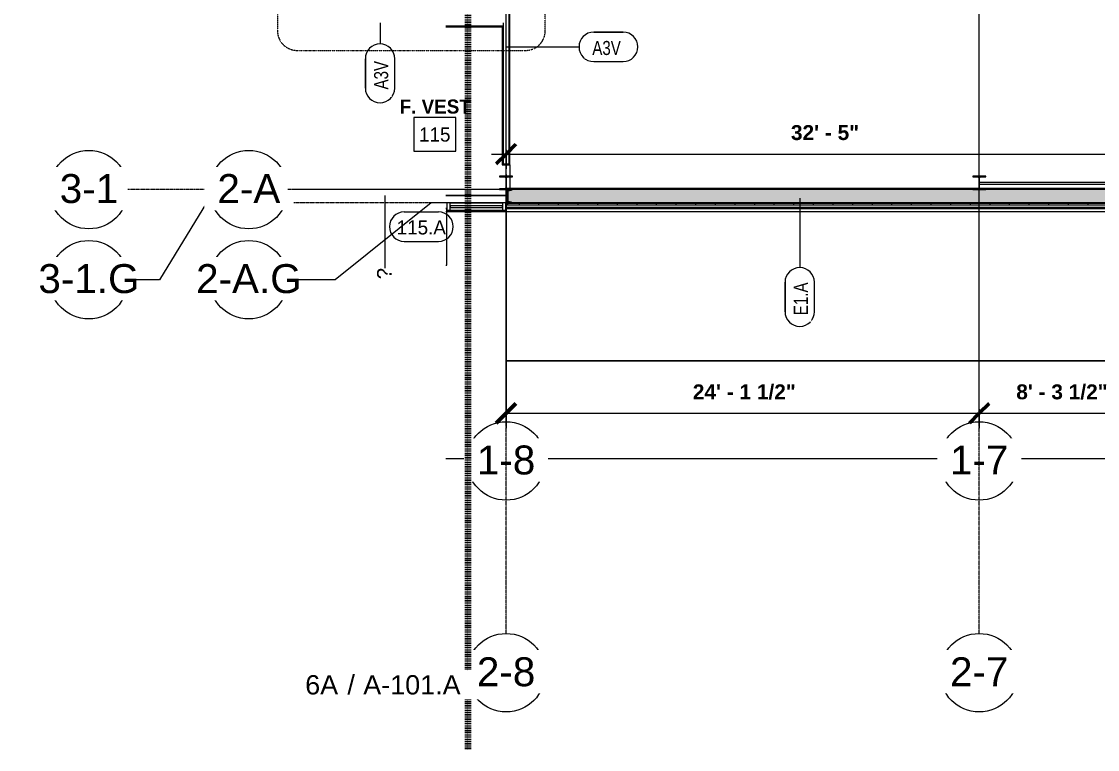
# Model space of a CAD drawing. Header units: inches. Extents: x 23906 to 26716, y -23130 to -20467.
# Drawn here: x 23947 to 24606, y -23130 to -22684 of the extents above; entities that cross this region are included whole.
import ezdxf

# ---------------------------------------------------------------- set-up
doc = ezdxf.new("R2010")
doc.units = ezdxf.units.IN
doc.header["$MEASUREMENT"] = 0
for name, pattern in [('Dash Dot 3_16_', [0.3125, 0.1875, -0.0625, 0, -0.0625]), ('Dash_2_', [0.25, 0.125, -0.125]), ('Grid Line 1_2_', [0.875, 0.5, -0.125, 0.125, -0.125])]:
    doc.linetypes.add(name, pattern=pattern)
for name, color, linetype, lineweight in [('A-ANNO-DIMS', 211, 'Continuous', 9), ('A-ANNO-DIMS-96', 211, 'Continuous', 9), ('A-ANNO-MATC', 214, 'Dash_2_', 140), ('A-ANNO-SYMB', 150, 'Continuous', 9), ('A-AREA', 32, 'Continuous', 140), ('A-AREA-IDEN', 2, 'Continuous', 9), ('A-DOOR', 31, 'Continuous', 20), ('A-DOOR-IDEN', 31, 'Continuous', 9), ('A-FLOR', 192, 'Continuous', 20), ('A-FLOR-IDEN', 11, 'Continuous', 9), ('A-GLAZ-CURT', 52, 'Continuous', 20), ('A-GLAZ-CWMG', 51, 'Continuous', 20), ('A-SITE-ROAD', 130, 'Continuous', 140), ('A-SITE-SWLK', 140, 'Continuous', 140), ('A-WALL', 113, 'Continuous', 20), ('A-WALL-IDEN', 211, 'Continuous', 9), ('A-WALL-PATT', 111, 'Continuous', 50), ('C-TOPO', 7, 'Continuous', 20), ('Conc', 7, 'Continuous', 140), ('G-ANNO-SYMB', 111, 'Continuous', 9), ('I-WALL', 2, 'Continuous', 20), ('L-SITE-WALL', 31, 'Continuous', 20), ('S-BEAM', 12, 'Continuous', 20), ('S-COLS', 52, 'Continuous', 20), ('S-GRID', 1, 'Continuous', 9), ('S-GRID-IDEN', 1, 'Continuous', 9)]:
    doc.layers.add(name, color=color, linetype=linetype, lineweight=lineweight)
doc.styles.add('Arial', font='arial.ttf', dxfattribs={"height": 17.703593})
doc.styles.add('Arial_1', font='arial.ttf', dxfattribs={"height": 8.851796})
doc.styles.add('Arial_2', font='arial.ttf', dxfattribs={"height": 0.122942})
doc.styles.add('Arial_3', font='arial.ttf', dxfattribs={"height": 11.802395})
doc.styles.add('Arial_B', font='arialbd.ttf', dxfattribs={"height": 9.132806})
doc.styles.add('Century Gothic', font='GOTHIC.TTF', dxfattribs={"height": 8.622671})
doc.styles.add('Century Gothic_1', font='GOTHIC.TTF', dxfattribs={"width": 0.8, "height": 8.622671})
doc.styles.add('Century Gothic_B', font='GOTHICB.TTF', dxfattribs={"height": 8.616719})
doc.dimstyles.new('OD_Dimension', dxfattribs={"dimscale": 12, "dimtxt": 9, "dimasz": 1, "dimexe": 0.75, "dimexo": 0.5, "dimgap": 0.5, "dimtad": 1, "dimdec": 3, "dimrnd": 0.125, "dimzin": 1, "dimdsep": 46, "dimlunit": 4, "dimtxsty": 'Arial_B', "dimblk1": 'OBLIQUE', "dimblk2": 'OBLIQUE', "dimsah": 1, "dimcen": 0.09, "dimdle": 0.75, "dimazin": 0, "dimtfac": 1, "dimtdec": 4, "dimtix": 1, "dimtmove": 0, "dimatfit": 3, "dimfxl": 1, "dimtvp": 1, "dimtfill": 1, "dimfrac": 2, "dimtolj": 1, "dimtzin": 0, "dimlwd": 13, "dimlwe": 13, "dimarcsym": 2})
doc.dimstyles.new('OD_Dimension_1', dxfattribs={"dimscale": 12, "dimtxt": 9, "dimasz": 1, "dimexe": 0.75, "dimexo": 0.5, "dimgap": 0.5, "dimtad": 1, "dimdec": 3, "dimrnd": 0.125, "dimzin": 1, "dimdsep": 46, "dimlunit": 4, "dimtxsty": 'Arial_B', "dimblk1": 'OBLIQUE', "dimblk2": 'OBLIQUE', "dimsah": 1, "dimcen": 0.09, "dimdle": 0.75, "dimazin": 0, "dimtfac": 1, "dimtdec": 4, "dimtix": 1, "dimtmove": 0, "dimatfit": 3, "dimfxl": 1, "dimtvp": 1, "dimtfill": 1, "dimfrac": 2, "dimtolj": 1, "dimtzin": 0, "dimlwd": 13, "dimlwe": 13, "dimarcsym": 2})
doc.dimstyles.new('OD_Dimension_2', dxfattribs={"dimscale": 12, "dimtxt": 9, "dimasz": 1, "dimexe": 0.75, "dimexo": 0.5, "dimgap": 0.5, "dimtad": 1, "dimdec": 3, "dimrnd": 0.125, "dimzin": 1, "dimdsep": 46, "dimlunit": 4, "dimtxsty": 'Arial_B', "dimblk1": 'OBLIQUE', "dimblk2": 'OBLIQUE', "dimsah": 1, "dimcen": 0.09, "dimdle": 0.75, "dimazin": 0, "dimtfac": 1, "dimtdec": 4, "dimtix": 1, "dimtmove": 0, "dimatfit": 3, "dimfxl": 1, "dimtvp": 1, "dimtfill": 1, "dimfrac": 2, "dimtolj": 1, "dimtzin": 0, "dimlwd": 13, "dimlwe": 13, "dimarcsym": 2})
pattern_1 = [(0, (0, 0), (30.72, 7.68), [1.267, -21.773, 1.267, -21.773, -122.88]), (0, (0, 0), (30.72, 7.68), [-46.08, 1.267, -44.813, 1.267, -21.773, -53.76]), (0, (0, 0), (30.72, 7.68), [-115.2, 1.267, -14.093, 1.267, -37.133]), (120, (11.52, 3.84), (-22.0110751, 22.7643004), [1.267, -21.773, 1.267, -21.773, -122.88]), (120, (11.52, 3.84), (-22.0110751, 22.7643004), [-46.08, 1.267, -44.813, 1.267, -21.773, -53.76]), (120, (11.52, 3.84), (-22.0110751, 22.7643004), [-115.2, 1.267, -14.093, 1.267, -37.133]), (240, (15.36, 19.2), (-8.7089249, -30.4443004), [1.267, -21.773, 1.267, -21.773, -122.88]), (240, (15.36, 19.2), (-8.7089249, -30.4443004), [-46.08, 1.267, -44.813, 1.267, -21.773, -53.76]), (240, (15.36, 19.2), (-8.7089249, -30.4443004), [-115.2, 1.267, -14.093, 1.267, -37.133])]

# ---------------------------------------------------------------- blocks, each defined once
blk = doc.blocks.new('Struct_Xcel_Sports Complex_rvt-1-Enlarged First Floor Plan _East_')
at = {"layer": 'A-FLOR', "color": 43, "lineweight": 13}
blk.add_line((24244.02, -22790.8), (24207.1, -22790.8), dxfattribs=at)
at = {"layer": 'L-SITE-WALL', "color": 43, "lineweight": 13}
for p, q in [((24207.1, -22790.8), (24244.02, -22790.8)), ((24207.7, -22798.8), (24207.1, -22798.8)), ((25074.08, -22798.8), (24243.77, -22798.8))]:
    blk.add_line(p, q, dxfattribs=at)
blk = doc.blocks.new('W-Wide Flange-Column - B2_E-1389165-Enlarged First Floor Plan _East_')
at = {"layer": 'S-COLS', "lineweight": 9}
h = blk.add_hatch(dxfattribs=at)
h.set_pattern_fill('FP_1', color=8, style=0, pattern_type=2)
h.set_pattern_definition([(225, (24243.89, -22783.178), (9.503515, -9.503515), []), (225, (24243.89, -22797.578), (9.503515, -9.503515), [])])
h.paths.add_polyline_path([(4, 4.13), (-4, 4.13), (-4, 3.69), (-0.84, 3.69), (-0.35, 3.49), (-0.14, 3), (-0.14, -3), (-0.35, -3.49), (-0.84, -3.69), (-4, -3.69), (-4, -4.12), (4, -4.12), (4, -3.69), (0.84, -3.69), (0.35, -3.49), (0.14, -3), (0.14, 3), (0.35, 3.49), (0.84, 3.69), (4, 3.69)], flags=0)
at = {"layer": 'S-COLS', "color": 7}
for p, q in [((4, 4.13), (-4, 4.13)), ((-4, 4.13), (-4, 3.69)), ((-4, 3.69), (-0.84, 3.69)), ((-0.14, 3), (-0.14, -3)), ((0.14, -3), (0.14, 3)), ((0.84, 3.69), (4, 3.69)), ((4, 3.69), (4, 4.13)), ((-0.84, -3.69), (-4, -3.69)), ((-4, -3.69), (-4, -4.12)), ((-4, -4.12), (4, -4.12)), ((4, -3.69), (0.84, -3.69)), ((4, -4.12), (4, -3.69))]:
    blk.add_line(p, q, dxfattribs=at)
for centre, start, end in [((-0.84, 3), 0, 90), ((0.84, 3), 90, 180), ((-0.84, -3), 270, 0), ((0.84, -3), 180, 270)]:
    blk.add_arc(centre, 0.691, start, end, dxfattribs=at)
blk = doc.blocks.new('W-Wide Flange-Column - B2_E-V7-Enlarged First Floor Plan _East_')
at = {"layer": 'S-COLS', "lineweight": 9}
h = blk.add_hatch(dxfattribs=at)
h.set_pattern_fill('FP_12', color=8, style=0, pattern_type=2)
h.set_pattern_definition([(225, (24533.39, -22783.178), (9.503515, -9.503515), []), (225, (24533.39, -22797.578), (9.503515, -9.503515), [])])
h.paths.add_polyline_path([(-4, 4.13), (-4, 3.69), (-0.84, 3.69), (-0.35, 3.49), (-0.14, 3), (-0.11, 0.73), (0.09, 0.7), (0.14, 0.7), (0.14, 3), (0.35, 3.49), (0.84, 3.69), (4, 3.69), (4, 4.13), (-2.29, 4.13)], flags=0)
h.paths.add_polyline_path([(0.14, -0.17), (-0.01, -0.27), (-0.14, -0.27), (-0.14, -3), (-0.35, -3.49), (-0.84, -3.69), (-4, -3.69), (-4, -4.12), (4, -4.12), (4, -3.69), (0.84, -3.69), (0.35, -3.49), (0.14, -3), (0.14, -0.18)], flags=0)
at = {"layer": 'S-COLS', "color": 7}
for p, q in [((4, 4.13), (-4, 4.13)), ((-4, 4.13), (-4, 3.69)), ((-4, 3.69), (-0.84, 3.69)), ((-0.14, 3), (-0.14, 0.73)), ((0.14, 0.64), (0.14, 3)), ((0.84, 3.69), (4, 3.69)), ((4, 3.69), (4, 4.13)), ((-0.84, -3.69), (-4, -3.69)), ((-4, -3.69), (-4, -4.12)), ((-4, -4.12), (4, -4.12)), ((-0.14, -0.27), (-0.14, -3)), ((0.14, -3), (0.14, -0.17)), ((4, -3.69), (0.84, -3.69)), ((4, -4.12), (4, -3.69))]:
    blk.add_line(p, q, dxfattribs=at)
for centre, start, end in [((-0.84, 3), 0, 90), ((0.84, 3), 90, 180), ((-0.84, -3), 270, 0), ((0.84, -3), 180, 270)]:
    blk.add_arc(centre, 0.691, start, end, dxfattribs=at)
blk = doc.blocks.new('System Panel - INSULATED LOW-E GLAZING _SEE ELEVATIONS FOR U-FACTOR_ SHGC_ _ LT_-1307209-Enlarged First Floor Plan _East_')
at = {"layer": 'A-GLAZ-CURT', "color": 7}
for p, q in [((16.03125, -0.25), (-16.03125, -0.25)), ((-16.03125, -0.25), (-16.03125, -1.25)), ((-16.03125, -1.25), (16.03125, -1.25)), ((16.03125, -1.25), (16.03125, -0.25))]:
    blk.add_line(p, q, dxfattribs=at)
at = {"layer": 'A-GLAZ-CURT', "color": 10, "lineweight": 13}
for p, q in [((-16.03125, -1.25), (-16.03125, -0.25)), ((16.03125, -0.25), (-16.03125, -0.25)), ((-16.03125, -1.25), (16.03125, -1.25)), ((16.03125, -0.25), (16.03125, -1.25))]:
    blk.add_line(p, q, dxfattribs=at)
blk = doc.blocks.new('Door_Single_Storefront - one-1371399-Enlarged First Floor Plan _East_')
at = {"layer": 'A-DOOR', "color": 43, "lineweight": 13}
blk.add_line((-17.59375, 35.1875), (-17.59375, 0), dxfattribs=at)
blk.add_arc((-17.59375, 0), 35.1875, 89.02308917, 90, dxfattribs=at)
blk = doc.blocks.new('Rectangular Mullion - Exterior 2_ x 4_5_-1307206-Enlarged First Floor Plan _East_')
at = {"layer": 'A-GLAZ-CWMG', "color": 43, "lineweight": 13}
for p, q in [((24209.7, -22795.43), (24241.77, -22795.43)), ((24209.7, -22799.93), (24241.77, -22799.93))]:
    blk.add_line(p, q, dxfattribs=at)
blk = doc.blocks.new('Rectangular Mullion - Exterior 2_ x 4_5_-1142342-Enlarged First Floor Plan _East_')
at = {"layer": 'A-GLAZ-CWMG', "color": 7}
for p, q in [((0, 3), (-2, 3)), ((-2, 3), (-2, -1.5)), ((0, -1.5), (0, 3)), ((-2, -1.5), (0, -1.5))]:
    blk.add_line(p, q, dxfattribs=at)
blk = doc.blocks.new('Rectangular Mullion - Exterior 2_ x 4_5_-1115231-Enlarged First Floor Plan _East_')
at = {"layer": 'A-GLAZ-CWMG', "color": 7}
for p, q in [((-1, 3), (1, 3)), ((-1, -1.5), (-1, 3)), ((1, 3), (1, -1.5)), ((1, -1.5), (-1, -1.5))]:
    blk.add_line(p, q, dxfattribs=at)
blk = doc.blocks.new('Round Bar - 1_-1264636-Enlarged First Floor Plan _East_')
at = {"layer": 'S-BEAM', "color": 43, "lineweight": 13}
for p, q in [((24678.9, -22782.91), (24533.34, -22782.91)), ((24533.34, -22783.91), (24678.9, -22783.91))]:
    blk.add_line(p, q, dxfattribs=at)
for start_param, end_param in [(0, 3.141593), (3.141593, 6.283185)]:
    blk.add_ellipse((24533.34, -22783.41), major_axis=(0, 0.5), ratio=0.440323, start_param=start_param, end_param=end_param, dxfattribs=at)
blk = doc.blocks.new('Grid - Grid Head - Circle-14747-Enlarged First Floor Plan _East_')
at = {"layer": 'S-GRID-IDEN'}
blk.add_circle((0, 0), 0.25, dxfattribs=at)
blk = doc.blocks.new('Door Tag - Door Tag-4658-Enlarged First Floor Plan _East_')
at = {"layer": 'A-DOOR-IDEN', "color": 153}
for p, q in [((-0.109375, 0.09375), (0.109375, 0.09375)), ((-0.109375, -0.09375), (0.109375, -0.09375))]:
    blk.add_line(p, q, dxfattribs=at)
for centre, start, end in [((-0.109375, 0), 90, 270), ((0.109375, 0), 270, 90)]:
    blk.add_arc(centre, 0.09375, start, end, dxfattribs=at)
blk = doc.blocks.new('View Reference - View Reference-80209-Enlarged First Floor Plan _East_')
at = {"layer": 'G-ANNO-SYMB', "insert": (0.0027, 0.0662), "char_height": 0.1229, "width": 0.057, "attachment_point": 2, "line_spacing_factor": 0.938532, "style": 'Arial_2', "bg_fill": 3, "box_fill_scale": 1.25, "bg_fill_color": 0, "bg_fill_transparency": 0}
blk.add_mtext('/', dxfattribs=at)
blk = doc.blocks.new('Wall Tag - 1_4_-1369832-Enlarged First Floor Plan _East_')
at = {"layer": 'A-WALL-IDEN', "color": 153}
for p, q in [((-0.0822, 0.0968), (0.1053, 0.0968)), ((0.1053, 0.0968), (-0.0822, 0.0968)), ((-0.0822, -0.0907), (0.1053, -0.0907)), ((-0.0822, -0.0907), (0.1053, -0.0907))]:
    blk.add_line(p, q, dxfattribs=at)
for centre, start, end in [((-0.0822, 0.0031), 90, 270), ((-0.0822, 0.0031), 90, 270), ((0.1053, 0.0031), 270, 90), ((0.1053, 0.0031), 270, 90)]:
    blk.add_arc(centre, 0.0937, start, end, dxfattribs=at)
blk = doc.blocks.new('DIMBLOCK1-Enlarged First Floor Plan _East_')
at = {"layer": 'A-ANNO-DIMS-96', "lineweight": 13}
for p, q in [((24243.89, -22778.05), (24243.89, -22933.17)), ((24243.89, -22924.17), (24243.89, -22778.05)), ((24243.89, -22924.17), (24533.39, -22924.17)), ((24533.39, -22921.68), (24533.39, -22933.17)), ((24533.39, -22924.17), (24533.39, -22921.68))]:
    blk.add_line(p, q, dxfattribs=at)
at = {"layer": 'A-ANNO-DIMS-96', "lineweight": 50}
for p, q in [((24243.89, -22924.17), (24249.89, -22918.17)), ((24533.39, -22924.17), (24539.39, -22918.17)), ((24243.89, -22924.17), (24237.89, -22930.17)), ((24533.39, -22924.17), (24527.39, -22930.17))]:
    blk.add_line(p, q, dxfattribs=at)
at = {"layer": 'A-ANNO-DIMS-96', "color": 0, "lineweight": 13, "insert": (24358.14, -22906.46), "char_height": 9.1328, "width": 73.2, "attachment_point": 1, "line_spacing_factor": 0.938532, "style": 'Arial_B', "bg_fill": 3, "box_fill_scale": 1.25, "bg_fill_color": 0, "bg_fill_transparency": 0}
blk.add_mtext('24\' - 1 1/2"', dxfattribs=at)
blk = doc.blocks.new('_Oblique')
at = {"color": 0, "linetype": 'ByBlock', "lineweight": -2}
blk.add_line((-0.5, -0.5), (0.5, 0.5), dxfattribs=at)
blk = doc.blocks.new('DIMBLOCK2-Enlarged First Floor Plan _East_')
at = {"layer": 'A-ANNO-DIMS-96', "lineweight": 13}
for p, q in [((24632.89, -22798.58), (24632.89, -22933.17)), ((24632.89, -22924.17), (24632.89, -22798.58)), ((24533.39, -22921.68), (24533.39, -22933.17)), ((24533.39, -22924.17), (24533.39, -22921.68)), ((24533.39, -22924.17), (24632.89, -22924.17))]:
    blk.add_line(p, q, dxfattribs=at)
at = {"layer": 'A-ANNO-DIMS-96', "lineweight": 50}
for p, q in [((24533.39, -22924.17), (24539.39, -22918.17)), ((24632.89, -22924.17), (24638.89, -22918.17)), ((24533.39, -22924.17), (24527.39, -22930.17)), ((24632.89, -22924.17), (24626.89, -22930.17))]:
    blk.add_line(p, q, dxfattribs=at)
at = {"layer": 'A-ANNO-DIMS-96', "color": 0, "lineweight": 13, "insert": (24556.07, -22906.46), "char_height": 9.1328, "width": 64.9714, "attachment_point": 1, "line_spacing_factor": 0.938532, "style": 'Arial_B', "bg_fill": 3, "box_fill_scale": 1.25, "bg_fill_color": 0, "bg_fill_transparency": 0}
blk.add_mtext('8\' - 3 1/2"', dxfattribs=at)
blk = doc.blocks.new('DIMBLOCK33-Enlarged First Floor Plan _East_')
at = {"layer": 'A-ANNO-DIMS-96', "lineweight": 50}
for p, q in [((24243.89, -22765.51), (24249.89, -22759.51)), ((24632.89, -22765.51), (24638.89, -22759.51)), ((24243.89, -22765.51), (24237.89, -22771.51)), ((24632.89, -22765.51), (24626.89, -22771.51))]:
    blk.add_line(p, q, dxfattribs=at)
at = {"layer": 'A-ANNO-DIMS-96', "lineweight": 13}
for p, q in [((24234.89, -22765.51), (24632.89, -22765.51)), ((24243.89, -22763.03), (24243.89, -22774.51)), ((24243.89, -22765.51), (24243.89, -22763.03)), ((24632.89, -22763.03), (24632.89, -22774.51)), ((24632.89, -22765.51), (24632.89, -22763.03))]:
    blk.add_line(p, q, dxfattribs=at)
at = {"layer": 'A-ANNO-DIMS-96', "color": 0, "lineweight": 13, "insert": (24418.18, -22747.81), "char_height": 9.133, "width": 48.5143, "attachment_point": 1, "line_spacing_factor": 0.938532, "style": 'Arial_B', "bg_fill": 3, "box_fill_scale": 1.25, "bg_fill_color": 0, "bg_fill_transparency": 0}
blk.add_mtext('32\' - 5"', dxfattribs=at)

msp = doc.modelspace()

# ---------------------------------------------------------------- hatches: boundary and pattern name
at = {"layer": 'A-WALL-PATT', "lineweight": 9}
h = msp.add_hatch(dxfattribs=at)
h.set_pattern_fill('FP_8', color=8, style=0, pattern_type=2)
h.set_pattern_definition(pattern_1)
h.paths.add_polyline_path([(24245.6402, -22685.3028), (24246.2652, -22685.3028), (24246.2652, -22516.1153), (24245.6402, -22516.1153), (24245.6402, -22665.9884)], flags=0)
h = msp.add_hatch(dxfattribs=at)
h.set_pattern_fill('FP_8', color=8, style=0, pattern_type=2)
h.set_pattern_definition(pattern_1)
h.paths.add_polyline_path([(24241.5152, -22687.6778), (24241.5152, -22687.0528), (24207.1045, -22687.0528), (24207.1045, -22687.6778)], flags=0)
h = msp.add_hatch(dxfattribs=at)
h.set_pattern_fill('FP_8', color=8, style=0, pattern_type=2)
h.set_pattern_definition(pattern_1)
h.paths.add_polyline_path([(24245.6402, -22772.0528), (24246.2652, -22772.0528), (24246.2652, -22685.3028), (24245.6402, -22685.3028), (24245.6402, -22771.4278)], flags=0)
h = msp.add_hatch(dxfattribs=at)
h.set_pattern_fill('FP_9', color=8, style=0, pattern_type=2)
h.set_pattern_definition([(161.57, (0.48, 0.48), (-3.839953776, -1.544e-05), [0, -27.322, 3.034, 0]), (18.43, (-0.48, 0.48), (-3.839953776, 1.544e-05), [0, -27.322, 3.034, 0]), (108.43, (0.48, 0.48), (1.919622, -9.60052459), [9.106, -21.25]), (71.57, (-0.48, 0.48), (1.919622, 9.60052459), [9.106, -21.25])])
h.paths.add_polyline_path([(24244.7652, -22795.3028), (25073.3277, -22795.3028), (25073.3277, -22787.3028), (24244.7652, -22787.3028), (24244.7652, -22791.8686)], flags=0)
h = msp.add_hatch(dxfattribs=at)
h.set_pattern_fill('FP_10', color=8, style=0, pattern_type=2)
h.set_pattern_definition([(0, (0, 0), (15.36, 3.84), [1.267, -10.253, 1.267, -10.253, -61.44]), (0, (0, 0), (15.36, 3.84), [-23.04, 1.267, -21.773, 1.267, -10.253, -26.88]), (0, (0, 0), (15.36, 3.84), [-57.6, 1.267, -6.413, 1.267, -17.933]), (120, (5.76, 1.92), (-11.00553755, 11.3821502), [1.267, -10.253, 1.267, -10.253, -61.44]), (120, (5.76, 1.92), (-11.00553755, 11.3821502), [-23.04, 1.267, -21.773, 1.267, -10.253, -26.88]), (120, (5.76, 1.92), (-11.00553755, 11.3821502), [-57.6, 1.267, -6.413, 1.267, -17.933]), (240, (7.68, 9.6), (-4.35446245, -15.2221502), [1.267, -10.253, 1.267, -10.253, -61.44]), (240, (7.68, 9.6), (-4.35446245, -15.2221502), [-23.04, 1.267, -21.773, 1.267, -10.253, -26.88]), (240, (7.68, 9.6), (-4.35446245, -15.2221502), [-57.6, 1.267, -6.413, 1.267, -17.933])])
h.paths.add_polyline_path([(24244.7652, -22795.8028), (25073.3277, -22795.8028), (25073.3277, -22795.3028), (24244.7652, -22795.3028)], flags=0)
h = msp.add_hatch(dxfattribs=at)
h.set_pattern_fill('FP_11', color=8, style=0, pattern_type=2)
h.set_pattern_definition([(0, (0, 0), (0, 12), []), (90, (0, 0), (-12, 7e-16), [])])
h.paths.add_polyline_path([(24244.7652, -22796.8028), (25073.3277, -22796.8028), (25073.3277, -22795.8028), (24244.7652, -22795.8028)], flags=0)
at = {"layer": 'S-COLS', "lineweight": 9}
h = msp.add_hatch(dxfattribs=at)
h.set_pattern_fill('FP_13', color=8, style=0, pattern_type=2)
h.set_pattern_definition([(45, (0, 0), (-9.503515, 9.503515), []), (45, (0, 14.4), (-9.503515, 9.503515), [])])
h.paths.add_polyline_path([(24244.8902, -22795.3028), (24247.2302, -22795.3028), (24247.116, -22795.027), (24246.8402, -22794.9128), (24245.1932, -22794.652), (24245.1932, -22787.9537), (24246.8402, -22787.6928), (24247.116, -22787.5786), (24247.2302, -22787.3028), (24244.8902, -22787.3028), (24244.8902, -22791.8686)], flags=0)

# ---------------------------------------------------------------- linework, layer by layer
at = {"layer": 'A-ANNO-SYMB', "linetype": 'Dash Dot 3_16_'}
for p, q in [((24103.9919, -22507.8733), (24103.9919, -22690.1118)), ((24267.8262, -22690.1118), (24267.8262, -22507.8733)), ((24115.9919, -22702.1118), (24255.8262, -22702.1118))]:
    msp.add_line(p, q, dxfattribs=at)
for centre, start, end in [((24115.9919, -22690.1118), 180, 270), ((24255.8262, -22690.1118), 270, 0)]:
    msp.add_arc(centre, 12, start, end, dxfattribs=at)
at = {"layer": 'A-AREA', "color": 43, "lineweight": 13}
for p, q in [((24246.2652, -22772.0528), (24246.2652, -22779.0528)), ((24246.2652, -22779.4864), (24246.2652, -22786.5528))]:
    msp.add_line(p, q, dxfattribs=at)
at = {"layer": 'A-AREA-IDEN', "flags": 128}
msp.add_lwpolyline([(24187.3776, -22743.1822), (24187.3776, -22763.7536), (24213.0876, -22763.7536), (24213.0876, -22743.1822)], close=True, dxfattribs=at)
at = {"layer": 'A-FLOR-IDEN', "color": 153}
msp.add_line((24169.7652, -22790.8028), (24169.6887, -22835.273), dxfattribs=at)
msp.add_line((24169.7652, -22790.8028), (24169.6887, -22835.273), dxfattribs=at)
at = {"layer": 'A-SITE-ROAD', "color": 43, "lineweight": 13}
msp.add_line((26158.8934, -22952.0675), (24207.1045, -22952.0675), dxfattribs=at)
at = {"layer": 'A-SITE-SWLK', "color": 43, "lineweight": 13}
msp.add_line((24244.0152, -22892.0675), (25981.0152, -22892.0675), dxfattribs=at)
at = {"layer": 'A-WALL', "color": 7}
for p, q in [((24245.6402, -22516.7403), (24245.6402, -22771.4278)), ((24207.1045, -22687.0528), (24242.0152, -22687.0528)), ((24242.0152, -22685.3028), (24242.0152, -22687.0528)), ((24242.1402, -22685.3028), (24242.0152, -22685.3028)), ((24242.1402, -22685.3028), (24242.1402, -22771.4278)), ((24242.1402, -22771.4278), (24245.6402, -22771.4278)), ((24244.0152, -22787.3028), (24244.0152, -22798.6153)), ((24533.0904, -22786.5528), (24244.1901, -22786.5528)), ((24244.7652, -22787.3028), (24244.7652, -22796.8028)), ((24529.3902, -22787.3028), (24247.8902, -22787.3028)), ((24629.8902, -22786.5528), (24533.6901, -22786.5528)), ((24818.8902, -22787.3028), (24537.3902, -22787.3028)), ((25074.0777, -22796.8028), (24244.0152, -22796.8028)), ((25074.0777, -22798.3028), (24244.0152, -22798.3028)), ((24244.0152, -22798.6153), (25074.0777, -22798.6153)), ((25073.3277, -22795.3028), (24244.7652, -22795.3028)), ((25073.3277, -22795.8028), (24244.7652, -22795.8028))]:
    msp.add_line(p, q, dxfattribs=at)
at = {"layer": 'A-WALL-IDEN', "color": 153}
for p, q in [((24166.7503, -22685.3028), (24166.7503, -22698.1683)), ((24243.8902, -22699.9408), (24288.4949, -22699.9408)), ((24423.5719, -22792.5841), (24423.5719, -22834.9794))]:
    msp.add_line(p, q, dxfattribs=at)
at = {"layer": 'C-TOPO', "color": 43, "lineweight": 13}
for p, q in [((24207.1045, -22798.8032), (24207.7027, -22798.8032)), ((24207.7027, -22798.8032), (24207.1045, -22798.8032)), ((24243.7652, -22798.8032), (24244.0151, -22798.8032)), ((24244.0151, -22798.8032), (24243.7652, -22798.8032)), ((24244.0151, -22798.8032), (24244.0151, -22892.0669)), ((24244.0151, -22892.0669), (24244.0151, -22798.8032)), ((24244.0151, -22892.0669), (25981.0166, -22892.0669)), ((25981.0166, -22892.0669), (24244.0151, -22892.0669)), ((26363.8965, -22952.0669), (24207.1045, -22952.0669)), ((26284.8896, -22952.0669), (24207.1045, -22952.0669))]:
    msp.add_line(p, q, dxfattribs=at)
at = {"layer": 'Conc', "color": 43, "lineweight": 13}
msp.add_line((24244.0152, -22892.0675), (24244.0152, -22799.4278), dxfattribs=at)
at = {"layer": 'I-WALL', "color": 7}
for p, q in [((24246.2652, -22772.0528), (24246.2652, -22516.1153)), ((24207.1045, -22687.6778), (24241.5152, -22687.6778)), ((24241.5152, -22687.6778), (24241.5152, -22772.0528)), ((24241.5152, -22772.0528), (24246.2652, -22772.0528))]:
    msp.add_line(p, q, dxfattribs=at)
at = {"layer": 'L-SITE-WALL', "color": 43, "lineweight": 13}
for p, q in [((24207.1045, -22798.8028), (24207.7027, -22798.8028)), ((24243.7652, -22798.8028), (25074.0777, -22798.8028)), ((25232.8238, -22800.8028), (24207.1045, -22800.8028))]:
    msp.add_line(p, q, dxfattribs=at)
at = {"layer": 'S-COLS', "color": 7}
for p, q in [((24244.8902, -22787.3028), (24244.8902, -22795.3028)), ((24245.1932, -22787.9537), (24246.8402, -22787.6928)), ((24245.1932, -22794.652), (24245.1932, -22787.9537)), ((24244.8902, -22795.3028), (24247.2302, -22795.3028)), ((24246.8402, -22794.9128), (24245.1932, -22794.652))]:
    msp.add_line(p, q, dxfattribs=at)
for centre, start, end in [((24246.8402, -22787.3028), 270, 0), ((24246.8402, -22795.3028), 0, 90)]:
    msp.add_arc(centre, 0.39, start, end, dxfattribs=at)
at = {"layer": 'S-GRID', "linetype": 'Grid Line 1_2_'}
for p, q in [((24243.8902, -22929.3071), (24243.8902, -20749.6602)), ((24533.3902, -22929.3071), (24533.3902, -20749.6602)), ((26379.3416, -22795.3028), (24060.5184, -22795.3028)), ((26487.9342, -22795.3028), (24198.0224, -22795.3028))]:
    msp.add_line(p, q, dxfattribs=at)
at = {"layer": 'S-GRID'}
msp.add_line((24198.0224, -22795.3028), (24139.3626, -22842.4225), dxfattribs=at)

# ---------------------------------------------------------------- block references
at = {"layer": 'A-DOOR', "color": 43, "lineweight": 13, "rotation": 180}
msp.add_blockref('Door_Single_Storefront - one-1371399-Enlarged First Floor Plan _East_', (24190.109, -22798.4278), dxfattribs=at)
at = {"layer": 'A-DOOR-IDEN', "color": 153, "xscale": 95.99999999999994, "yscale": 95.99999999999994, "zscale": 95.99999999999994}
msp.add_blockref('Door Tag - Door Tag-4658-Enlarged First Floor Plan _East_', (24192.0323, -22809.9479), dxfattribs=at)
at = {"layer": 'A-GLAZ-CURT', "color": 10, "lineweight": 13, "rotation": 180}
msp.add_blockref('System Panel - INSULATED LOW-E GLAZING _SEE ELEVATIONS FOR U-FACTOR_ SHGC_ _ LT_-1307209-Enlarged First Floor Plan _East_', (24225.734, -22798.4278), dxfattribs=at)
at = {"layer": 'A-GLAZ-CWMG', "color": 43, "lineweight": 13, "extrusion": (0, 0, -1)}
msp.add_blockref('Rectangular Mullion - Exterior 2_ x 4_5_-1115231-Enlarged First Floor Plan _East_', (-24208.7027, -22798.4278), dxfattribs=at)
at = {"layer": 'A-GLAZ-CWMG', "color": 43, "lineweight": 13}
for name, p in [('Rectangular Mullion - Exterior 2_ x 4_5_-1307206-Enlarged First Floor Plan _East_', (0, 0)), ('Rectangular Mullion - Exterior 2_ x 4_5_-1142342-Enlarged First Floor Plan _East_', (24243.7652, -22798.4278))]:
    msp.add_blockref(name, p, dxfattribs=at)
at = {"layer": 'A-WALL-IDEN', "color": 153, "xscale": 95.99999999999994, "yscale": 95.99999999999994, "zscale": 95.99999999999994}
msp.add_blockref('Wall Tag - 1_4_-1369832-Enlarged First Floor Plan _East_', (24305.3902, -22700.2345), dxfattribs=at)
at = {"layer": 'A-WALL-IDEN', "color": 153, "xscale": 95.99999999999994, "yscale": 95.99999999999994, "zscale": 95.99999999999994, "rotation": 89.99999999999991}
for p in [(24167.044, -22717.273), (24423.8656, -22854.0841)]:
    msp.add_blockref('Wall Tag - 1_4_-1369832-Enlarged First Floor Plan _East_', p, dxfattribs=at)
at = {"layer": 'G-ANNO-SYMB', "xscale": 95.99999999999994, "yscale": 95.99999999999994, "zscale": 95.99999999999994}
msp.add_blockref('View Reference - View Reference-80209-Enlarged First Floor Plan _East_', (24148.7944, -23090.7593), dxfattribs=at)
at = {"layer": 'S-BEAM', "color": 43, "lineweight": 13}
msp.add_blockref('Round Bar - 1_-1264636-Enlarged First Floor Plan _East_', (0, 0), dxfattribs=at)
at = {"layer": 'S-COLS', "color": 43, "lineweight": 13, "rotation": 180}
for name, p in [('W-Wide Flange-Column - B2_E-1389165-Enlarged First Floor Plan _East_', (24243.8902, -22783.1778)), ('W-Wide Flange-Column - B2_E-V7-Enlarged First Floor Plan _East_', (24533.3902, -22783.1778))]:
    msp.add_blockref(name, p, dxfattribs=at)
at = {"layer": 'S-GRID-IDEN', "xscale": 95.99999999999994, "yscale": 95.99999999999994, "zscale": 95.99999999999994}
for p, rotation in [((23988.5184, -22787.3028), 89.99999999999987), ((24086.3815, -22787.3028), 89.9999999999998), ((23988.5184, -22842.4225), 89.99999999999987), ((24086.3815, -22842.4225), 89.9999999999998)]:
    msp.add_blockref('Grid - Grid Head - Circle-14747-Enlarged First Floor Plan _East_', p, dxfattribs=dict(at, rotation=rotation))
for p in [(24243.8902, -22953.3071), (24533.3902, -22953.3071), (24243.8902, -23082.9049), (24533.3902, -23082.9049)]:
    msp.add_blockref('Grid - Grid Head - Circle-14747-Enlarged First Floor Plan _East_', p, dxfattribs=at)

# ---------------------------------------------------------------- texts
at = {"layer": 'A-AREA-IDEN', "attachment_point": 2}
for s, insert, char_height, width, line_spacing_factor, style in [('F. VEST', (24200.5186, -22732.1583), 8.61672, 45.9, 0.984796, 'Century Gothic_B'), ('115', (24200.2326, -22749.2738), 8.62267, 23.652, 0.984117, 'Century Gothic')]:
    msp.add_mtext(s, dxfattribs=dict(at, insert=insert, char_height=char_height, width=width, line_spacing_factor=line_spacing_factor, style=style))
at = {"layer": 'A-DOOR-IDEN', "insert": (24191.991, -22806.1166), "char_height": 8.62267, "width": 38.124, "attachment_point": 2, "line_spacing_factor": 0.984117, "style": 'Century Gothic'}
msp.add_mtext('115.A', dxfattribs=at)
at = {"layer": 'A-FLOR-IDEN', "insert": (24164.9215, -22838.693), "char_height": 8.8518, "width": 8.208, "attachment_point": 2, "rotation": 90, "line_spacing_factor": 0.938532, "style": 'Arial_1'}
msp.add_mtext('?', dxfattribs=at)
msp.add_mtext('?', dxfattribs=at)

# ---------------------------------------------------------------- next in the draw order: texts
at = {"layer": 'A-WALL-IDEN', "insert": (24305.3614, -22696.3002), "char_height": 8.62267, "width": 22.464, "attachment_point": 2, "line_spacing_factor": 0.984117, "style": 'Century Gothic_1', "bg_fill": 3, "box_fill_scale": 1.25, "bg_fill_color": 0, "bg_fill_transparency": 0}
msp.add_mtext('A3V', dxfattribs=at)
at = {"layer": 'A-WALL-IDEN', "char_height": 8.62267, "attachment_point": 2, "rotation": 90, "line_spacing_factor": 0.984117, "style": 'Century Gothic_1', "bg_fill": 3, "box_fill_scale": 1.25, "bg_fill_color": 0, "bg_fill_transparency": 0}
for s, insert, width in [('A3V', (24163.1097, -22717.3018), 22.464), ('E1.A', (24419.9312, -22854.1129), 23.76)]:
    msp.add_mtext(s, dxfattribs=dict(at, insert=insert, width=width))
at = {"layer": 'G-ANNO-SYMB', "insert": (24141.1161, -23084.402), "char_height": 11.8024, "width": 24.048, "attachment_point": 3, "line_spacing_factor": 0.938532, "style": 'Arial_3', "bg_fill": 3, "box_fill_scale": 1.25, "bg_fill_color": 0, "bg_fill_transparency": 0}
msp.add_mtext('6A', dxfattribs=at)
at = {"layer": 'S-GRID-IDEN', "char_height": 17.70359, "attachment_point": 2, "line_spacing_factor": 0.938532, "style": 'Arial', "bg_fill": 3, "box_fill_scale": 1.25, "bg_fill_color": 0, "bg_fill_transparency": 0}
for s, insert, width in [('3-1', (23988.6159, -22777.7731), 42.552), ('3-1.G', (23988.6159, -22832.8927), 73.656), ('1-8', (24243.8856, -22943.8703), 42.552), ('1-7', (24533.3856, -22943.8703), 42.552), ('2-8', (24243.8856, -23073.468), 42.552), ('2-7', (24533.3856, -23073.468), 42.552)]:
    msp.add_mtext(s, dxfattribs=dict(at, insert=insert, width=width))

# ---------------------------------------------------------------- next in the draw order: linework, layer by layer
at = {"layer": 'A-ANNO-MATC', "color": 163}
msp.add_line((24220.4473, -20466.8066), (24220.4473, -23129.8711), dxfattribs=at)
at = {"layer": 'S-GRID', "linetype": 'Grid Line 1_2_'}
for p, q in [((24243.8902, -23058.9049), (24243.8902, -20902.4278)), ((24533.3902, -23058.9049), (24533.3902, -20902.4278)), ((26427.3416, -22787.3028), (24012.5184, -22787.3028))]:
    msp.add_line(p, q, dxfattribs=at)
at = {"layer": 'S-GRID'}
for p, q in [((24060.5184, -22795.3028), (24031.7544, -22842.4225)), ((24031.7544, -22842.4225), (24012.5184, -22842.4225))]:
    msp.add_line(p, q, dxfattribs=at)

# ---------------------------------------------------------------- next in the draw order: texts
at = {"layer": 'G-ANNO-SYMB', "insert": (24156.4745, -23084.4034), "char_height": 11.8024, "width": 70.992, "attachment_point": 1, "line_spacing_factor": 0.938532, "style": 'Arial_3', "bg_fill": 3, "box_fill_scale": 1.25, "bg_fill_color": 0, "bg_fill_transparency": 0}
msp.add_mtext('A-101.A', dxfattribs=at)
at = {"layer": 'S-GRID-IDEN', "char_height": 17.70359, "attachment_point": 2, "line_spacing_factor": 0.938532, "style": 'Arial', "bg_fill": 3, "box_fill_scale": 1.25, "bg_fill_color": 0, "bg_fill_transparency": 0}
for s, insert, width in [('2-A', (24086.479, -22777.7731), 45.792), ('2-A.G', (24086.479, -22832.8927), 76.896)]:
    msp.add_mtext(s, dxfattribs=dict(at, insert=insert, width=width))

# ---------------------------------------------------------------- next in the draw order: linework, layer by layer
at = {"layer": 'S-GRID', "linetype": 'Grid Line 1_2_'}
msp.add_line((26535.9342, -22787.3028), (24110.3815, -22787.3028), dxfattribs=at)
at = {"layer": 'S-GRID'}
msp.add_line((24139.3626, -22842.4225), (24110.3815, -22842.4225), dxfattribs=at)

# ---------------------------------------------------------------- next in the draw order: dimensions: what is measured, and where the dimension line sits
at = {"layer": 'A-ANNO-DIMS', "lineweight": 13}
dim = msp.add_linear_dim(base=(24533.3902, -22924.1655), p1=(24243.8902, -22772.0528), p2=(24533.3902, -22915.6802), dimstyle='OD_Dimension', override={"dimpost": '<>', "dimfxl": 323.170363}, dxfattribs=at)
dim.commit()
dim.dimension.update_dxf_attribs({"geometry": 'DIMBLOCK1-Enlarged First Floor Plan _East_', "text_midpoint": (24388.6402, -22913.4434)})

# ---------------------------------------------------------------- next in the draw order: dimensions: what is measured, and where the dimension line sits
for base, p1, p2, dimstyle, override, picture, middle in [((24632.8902, -22765.5104), (24243.8902, -22757.0251), (24632.8902, -22757.0251), 'OD_Dimension_2', {"dimpost": '<>', "dimfxl": 389}, 'DIMBLOCK33-Enlarged First Floor Plan _East_', (24438.3902, -22754.8475)), ((24632.8902, -22924.1655), (24533.3902, -22915.6802), (24632.8902, -22792.5841), 'OD_Dimension_1', {"dimpost": '<>', "dimfxl": 158.281127}, 'DIMBLOCK2-Enlarged First Floor Plan _East_', (24583.1402, -22913.4402))]:
    dim = msp.add_linear_dim(base=base, p1=p1, p2=p2, dimstyle=dimstyle, override=override, dxfattribs=at)
    dim.commit()
    dim.dimension.update_dxf_attribs({"geometry": picture, "text_midpoint": middle})

# ---------------------------------------------------------------- next in the draw order: block references
at = {"lineweight": 5}
msp.add_blockref('Struct_Xcel_Sports Complex_rvt-1-Enlarged First Floor Plan _East_', (0, 0), dxfattribs=at)

doc.saveas('drawing.dxf')
